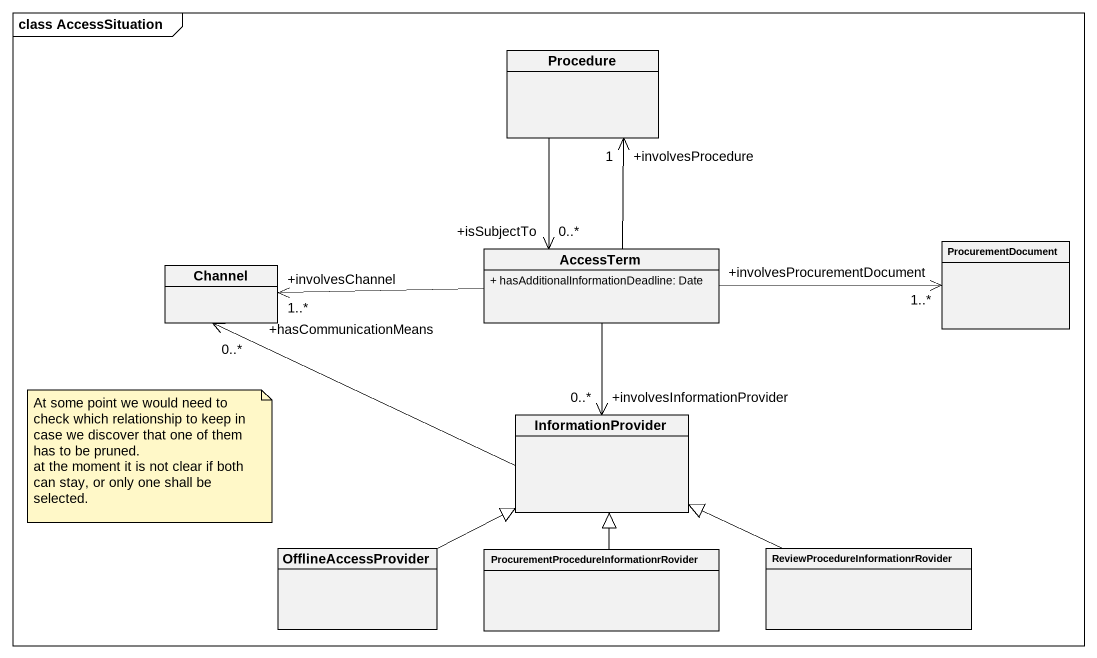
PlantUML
@startuml
mainframe class AccessSituation
hide circle
hide empty members
skinparam classAttributeIconSize 0
class Procedure
class AccessTerm {
  + hasAdditionalInformationDeadline: Date
}
class ProcurementDocument
class Channel
class InformationProvider
class OfflineAccessProvider
class "ProcurementProcedureInformationrRovider" as ProcurementProcedureInformat
class "ReviewProcedureInformationrRovider" as ReviewProcedureInformationrR
Procedure --> "+isSubjectTo\n0..*" AccessTerm
AccessTerm -up-> "+involvesProcedure\n1" Procedure
AccessTerm -right-> "+involvesProcurementDocument\n1..*" ProcurementDocument
AccessTerm -left-> "+involvesChannel\n1..*" Channel
AccessTerm --> "+involvesInformationProvider\n0..*" InformationProvider
InformationProvider -left-> "+hasCommunicationMeans\n0..*" Channel
OfflineAccessProvider -right-|> InformationProvider
ProcurementProcedureInformat -up-|> InformationProvider
ReviewProcedureInformationrR -left-|> InformationProvider
note as N1
  At some point we would need to check which relationship to keep in case we discover that one of them has to be pruned.
  at the moment it is not clear if both can stay, or only one shall be selected.
end note
@enduml
